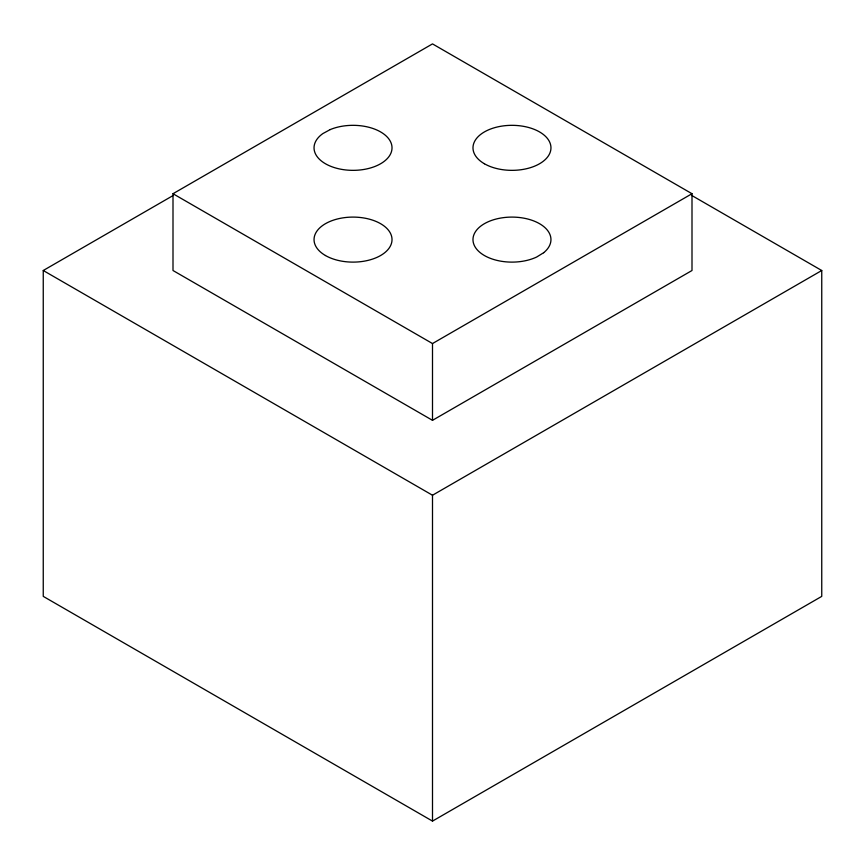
<?xml version="1.0" encoding="UTF-8"?>
<svg xmlns="http://www.w3.org/2000/svg" width="865" height="865" viewBox="0 0 865 865"><rect width="100%" height="100%" fill="white"/><g stroke="black" fill="none" stroke-linecap="round" stroke-linejoin="round"><path stroke-width="1.3" d="M173 193.717L432.5 43.899L692 193.717L692 270.507L432.5 420.325L173 270.507L173 193.717L432.5 343.546L692 193.717M692 195.598L821.75 270.507L821.75 596.374L432.5 821.101L43.25 596.374L43.25 270.507L173 195.598M43.25 270.507L432.5 495.234L821.75 270.507M432.5 343.546L432.5 420.325M432.5 495.234L432.5 821.101M543.653 252.721L536.689 257.013A38.99 22.512 0 0 1 474.193 245.184A38.99 22.512 0 0 1 519.184 217.483A38.99 22.512 0 0 1 543.653 252.721M330.279 129.555L322.861 133.578A38.99 22.512 0 0 0 328.332 165.258A38.99 22.512 0 0 0 383.195 162.101A38.99 22.512 0 0 0 381.454 132.431A38.99 22.512 0 0 0 330.279 129.555M325.456 255.521A38.99 22.512 0 0 0 390.688 245.433A38.99 22.512 0 0 0 342.94 217.861A38.99 22.512 0 0 0 325.456 255.521M484.4 163.755A38.99 22.512 0 0 0 549.632 153.667A38.99 22.512 0 0 0 501.884 126.095A38.99 22.512 0 0 0 484.4 163.755"/></g></svg>
